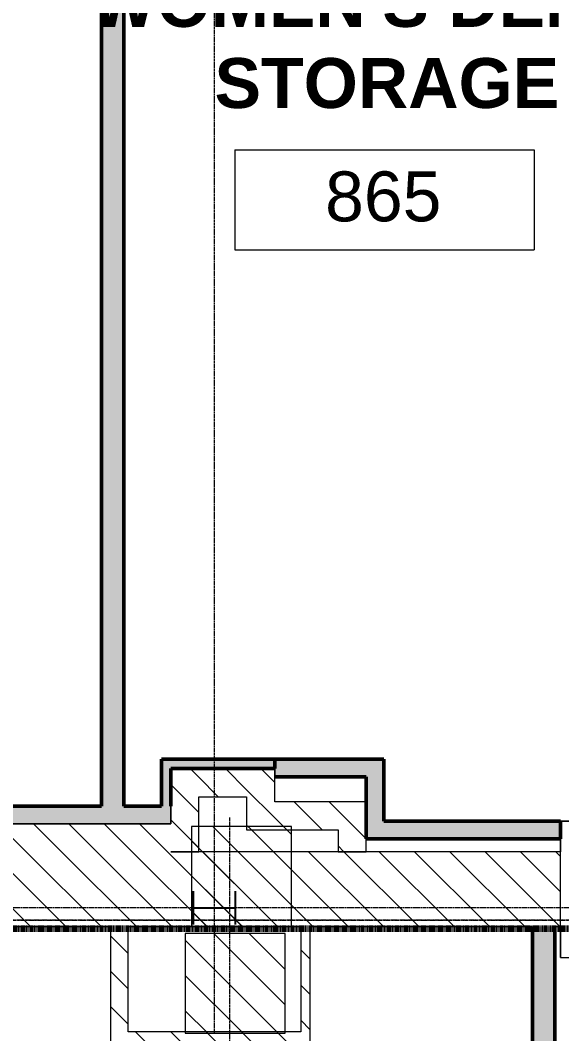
# Model space of a CAD drawing. Header units: inches. Extents: x -956 to 1409, y -1111 to 895.
# Drawn here: x -643.3 to -513.1, y -581.4 to -337.7 of the extents above; entities that cross this region are included whole.
import ezdxf

# ---------------------------------------------------------------- set-up
doc = ezdxf.new("R2010")
doc.units = ezdxf.units.IN
doc.header["$MEASUREMENT"] = 0
for name, pattern in [('Double Dash 3_8_', [1, 0.375, -0.125, 0.125, -0.125, 0.125, -0.125]), ('Double Dash 3_8__2_', [1, 0.375, -0.125, 0.125, -0.125, 0.125, -0.125]), ('Grid Line 1_4_', [0.4375, 0.25, -0.0625, 0.0625, -0.0625])]:
    doc.linetypes.add(name, pattern=pattern)
for name, color, linetype, lineweight in [('A-AREA-IDEN', 2, 'Continuous', 9), ('A-DETL', 90, 'Continuous', 13), ('A-DETL-GENF', 92, 'Continuous', 13), ('A-DOOR', 31, 'Continuous', 13), ('A-WALL', 113, 'Continuous', 13), ('A-WALL-PATT', 111, 'Continuous', 13), ('C-PROP-LINE', 91, 'Double Dash 3_8_', 20), ('I-WALL', 2, 'Continuous', 13), ('S-COLS', 52, 'Continuous', 13), ('S-COLS-SYMB', 171, 'Continuous', 20), ('S-GRID', 1, 'Continuous', 9)]:
    doc.layers.add(name, color=color, linetype=linetype, lineweight=lineweight)
doc.styles.add('Arial_3', font='arial.ttf', dxfattribs={"height": 12})
doc.styles.add('Arial_B', font='arialbd.ttf', dxfattribs={"height": 12})
pattern_1 = [(135, (0, 0), (-4.24264, -4.24264), [])]

# ---------------------------------------------------------------- blocks, each defined once
blk = doc.blocks.new('Door-Accordion-Won-Door-FireGuard-Flat_20-60-90-180 - Door-Accordion-Won-Door-FireGuard-Flat_180-3244034-8TH FLOOR TELECOM UNDERFLOOR ROUTING PLAN')
at = {"layer": 'A-DETL-GENF', "color": 53, "lineweight": 9}
for p, q in [((-58.32, -16.38), (-58.32, 16.37)), ((-58.32, 16.37), (-32.94, 16.37)), ((-58.32, -16.38), (-32.94, -16.38))]:
    blk.add_line(p, q, dxfattribs=at)
at = {"layer": 'A-DOOR', "color": 253}
for p, q in [((-42.82, 16.37), (-58.32, 16.37)), ((-58.32, 12.12), (-58.32, 9)), ((-58.32, -9), (-58.32, -16.38)), ((-58.32, -16.38), (-32.94, -16.38))]:
    blk.add_line(p, q, dxfattribs=at)
blk = doc.blocks.new('Family - ___-850868-8TH FLOOR TELECOM UNDERFLOOR ROUTING PLAN')
at = {"layer": 'C-PROP-LINE', "color": 133, "linetype": 'Double Dash 3_8__2_'}
blk.add_line((-889.89, -554.08), (389.27, -554.08), dxfattribs=at)
blk = doc.blocks.new('Family - ___-851313-8TH FLOOR TELECOM UNDERFLOOR ROUTING PLAN')
at = {"layer": 'C-PROP-LINE', "color": 133, "linetype": 'Double Dash 3_8__2_'}
blk.add_line((389.27, -554.08), (-889.89, -554.08), dxfattribs=at)
blk = doc.blocks.new('18433_1 - AEO NY - CENTRAL_rvt-1-8TH FLOOR TELECOM UNDERFLOOR ROUTING PLAN')
at = {"layer": 'A-WALL-PATT'}
for points in [[(-618.39, -526.62), (-618.39, -224.12), (-623.76, -224.12), (-623.76, -526.62)], [(-582.1, -517.62), (-582.1, -515.37), (-609.35, -515.37), (-609.35, -517.62), (-607.1, -517.62)], [(-560.1, -519.62), (-555.85, -519.62), (-555.85, -515.37), (-582.1, -515.37), (-582.1, -519.62), (-572.74, -519.62)], [(-607.1, -526.62), (-607.1, -517.62), (-609.35, -517.62), (-609.35, -526.62)], [(-555.85, -534.49), (-555.85, -519.62), (-560.1, -519.62), (-560.1, -534.49)], [(-607.1, -530.87), (-607.1, -526.62), (-851.41, -526.62), (-851.41, -530.87), (-749.53, -530.87)], [(-513.41, -534.49), (-513.41, -530.24), (-555.85, -530.24), (-555.85, -534.49)]]:
    blk.add_hatch(color=253, dxfattribs=at).paths.add_polyline_path(points, flags=0)
at = {"layer": 'A-WALL-PATT', "lineweight": 9}
h = blk.add_hatch(dxfattribs=at)
h.set_pattern_fill('FP_1', color=53, style=0, pattern_type=2)
h.set_pattern_definition(pattern_1)
h.paths.add_polyline_path([(-600.35, -537.62), (-600.35, -517.62), (-607.1, -517.62), (-607.1, -537.62)], flags=0)
h = blk.add_hatch(dxfattribs=at)
h.set_pattern_fill('FP_1', color=53, style=0, pattern_type=2)
h.set_pattern_definition(pattern_1)
h.paths.add_polyline_path([(-588.85, -524.37), (-588.85, -517.62), (-600.35, -517.62), (-600.35, -524.37)], flags=0)
h = blk.add_hatch(dxfattribs=at)
h.set_pattern_fill('FP_1', color=53, style=0, pattern_type=2)
h.set_pattern_definition(pattern_1)
h.paths.add_polyline_path([(-582.1, -532.37), (-582.1, -517.62), (-588.85, -517.62), (-588.85, -532.37)], flags=0)
h = blk.add_hatch(dxfattribs=at)
h.set_pattern_fill('FP_1', color=53, style=0, pattern_type=2)
h.set_pattern_definition(pattern_1)
h.paths.add_polyline_path([(-566.85, -532.37), (-566.85, -525.62), (-582.1, -525.62), (-582.1, -532.37), (-572.74, -532.37)], flags=0)
h = blk.add_hatch(dxfattribs=at)
h.set_pattern_fill('FP_1', color=53, style=0, pattern_type=2)
h.set_pattern_definition(pattern_1)
h.paths.add_polyline_path([(-560.1, -537.62), (-560.1, -525.62), (-566.85, -525.62), (-566.85, -537.62)], flags=0)
h = blk.add_hatch(dxfattribs=at)
h.set_pattern_fill('FP_1', color=53, style=0, pattern_type=2)
h.set_pattern_definition(pattern_1)
h.paths.add_polyline_path([(-607.1, -537.62), (-607.1, -530.87), (-852.6, -530.87), (-852.6, -537.62), (-749.53, -537.62)], flags=0)
h = blk.add_hatch(dxfattribs=at)
h.set_pattern_fill('FP_1', color=53, style=0, pattern_type=2)
h.set_pattern_definition(pattern_1)
h.paths.add_polyline_path([(99.52, -555.62), (99.52, -537.62), (-361.03, -537.62), (-361.03, -555.62), (46.01, -555.62)], flags=0)
h.paths.add_polyline_path([(-514.73, -555.62), (-513.41, -555.62), (-513.41, -537.62), (-853.35, -537.62), (-853.35, -555.62), (-520.1, -555.62)], flags=0)
h = blk.add_hatch(dxfattribs=at)
h.set_pattern_fill('FP_1', color=53, style=0, pattern_type=2)
h.set_pattern_definition(pattern_1)
h.paths.add_polyline_path([(-617.35, -585.12), (-617.35, -555.62), (-621.6, -555.62), (-621.6, -585.12)], flags=0)
h = blk.add_hatch(dxfattribs=at)
h.set_pattern_fill('FP_1', color=53, style=0, pattern_type=2)
h.set_pattern_definition(pattern_1)
h.paths.add_polyline_path([(-573.6, -580.87), (-573.6, -555.62), (-575.85, -555.62), (-575.85, -580.87)], flags=0)
at = {"layer": 'A-WALL-PATT', "lineweight": 5}
h = blk.add_hatch(color=9, dxfattribs=at)
h.paths.add_polyline_path([(-514.73, -1039.87), (-514.73, -1026.12), (-520.1, -1026.12), (-520.1, -1039.87)], flags=0)
h.paths.add_polyline_path([(-514.73, -910.87), (-514.73, -905.49), (-520.1, -905.49), (-520.1, -910.87)], flags=0)
h.paths.add_polyline_path([(-517.5, -708.74), (-514.73, -708.74), (-514.73, -703.37), (-520.1, -703.37), (-520.1, -708.74)], flags=0)
h.paths.add_polyline_path([(-514.73, -585.37), (-514.73, -555.62), (-520.1, -555.62), (-520.1, -585.37)], flags=0)
at = {"layer": 'A-WALL-PATT', "lineweight": 9}
h = blk.add_hatch(dxfattribs=at)
h.set_pattern_fill('FP_1', color=53, style=0, pattern_type=2)
h.set_pattern_definition(pattern_1)
h.paths.add_polyline_path([(-573.6, -585.12), (-573.6, -580.87), (-617.35, -580.87), (-617.35, -585.12)], flags=0)
at = {"layer": 'S-COLS', "lineweight": 9}
h = blk.add_hatch(dxfattribs=at)
h.set_pattern_fill('FP_1', color=53, style=0, pattern_type=2)
h.set_pattern_definition(pattern_1)
h.paths.add_polyline_path([(-578.07, -555.57), (-578.07, -531.57), (-602.07, -531.57), (-602.07, -555.57)], flags=0)
h = blk.add_hatch(dxfattribs=at)
h.set_pattern_fill('FP_1', color=53, style=0, pattern_type=2)
h.set_pattern_definition(pattern_1)
h.paths.add_polyline_path([(-579.6, -581.24), (-579.6, -557.24), (-603.6, -557.24), (-603.6, -581.24)], flags=0)
at = {"layer": 'A-WALL', "color": 133, "lineweight": 20}
for p, q in [((-600.35, -517.62), (-607.1, -517.62)), ((-607.1, -517.62), (-607.1, -526.62)), ((-588.85, -517.62), (-600.35, -517.62)), ((-582.1, -517.62), (-588.85, -517.62)), ((-582.1, -525.62), (-582.1, -519.62)), ((-600.35, -537.62), (-600.35, -524.37)), ((-600.35, -524.37), (-588.85, -524.37)), ((-588.85, -524.37), (-588.85, -532.37)), ((-566.85, -525.62), (-582.1, -525.62)), ((-560.1, -525.62), (-566.85, -525.62)), ((-560.1, -537.62), (-560.1, -525.62)), ((-588.85, -532.37), (-582.1, -532.37)), ((-582.1, -532.37), (-566.85, -532.37)), ((-566.85, -532.37), (-566.85, -537.62)), ((-566.85, -537.62), (-607.1, -537.62)), ((-607.1, -537.62), (-600.35, -537.62)), ((-513.41, -537.62), (-560.1, -537.62)), ((-513.41, -555.62), (-513.41, -537.62)), ((-687.6, -555.62), (-621.6, -555.62)), ((-617.35, -555.62), (-575.85, -555.62)), ((-573.6, -555.62), (-520.1, -555.62)), ((-514.73, -555.62), (-513.41, -555.62))]:
    blk.add_line(p, q, dxfattribs=at)
at = {"layer": 'A-WALL', "color": 253}
for p, q in [((-582.1, -517.62), (-582.1, -519.62)), ((-582.1, -519.62), (-582.1, -517.62)), ((-607.1, -530.87), (-607.1, -526.62)), ((-607.1, -526.62), (-607.1, -530.87)), ((-851.41, -530.87), (-607.1, -530.87)), ((-607.1, -530.87), (-851.41, -530.87)), ((-560.1, -537.62), (-566.85, -537.62)), ((-566.85, -537.62), (-560.1, -537.62))]:
    blk.add_line(p, q, dxfattribs=at)
at = {"layer": 'I-WALL', "color": 213, "lineweight": 50}
for p, q in [((-623.76, -224.12), (-623.76, -526.62)), ((-618.39, -526.62), (-618.39, -224.12)), ((-582.1, -515.37), (-609.35, -515.37)), ((-609.35, -515.37), (-609.35, -517.62)), ((-555.85, -515.37), (-582.1, -515.37)), ((-582.1, -515.37), (-582.1, -517.62)), ((-582.1, -517.62), (-582.1, -515.37)), ((-555.85, -519.62), (-555.85, -515.37)), ((-609.35, -517.62), (-609.35, -526.62)), ((-607.1, -517.62), (-582.1, -517.62)), ((-607.1, -526.62), (-607.1, -517.62)), ((-582.1, -519.62), (-560.1, -519.62)), ((-560.1, -519.62), (-560.1, -534.49)), ((-555.85, -530.24), (-555.85, -519.62)), ((-623.76, -526.62), (-849.16, -526.62)), ((-609.35, -526.62), (-618.39, -526.62)), ((-513.41, -530.24), (-555.85, -530.24)), ((-513.41, -534.49), (-513.41, -530.24)), ((-560.1, -534.49), (-555.85, -534.49)), ((-555.85, -534.49), (-513.41, -534.49)), ((-520.1, -555.62), (-520.1, -585.37)), ((-514.73, -585.37), (-514.73, -555.62))]:
    blk.add_line(p, q, dxfattribs=at)
at = {"layer": 'I-WALL', "color": 133, "lineweight": 20}
for p, q in [((-621.6, -555.62), (-621.6, -585.12)), ((-617.35, -580.87), (-617.35, -555.62)), ((-575.85, -555.62), (-575.85, -580.87)), ((-573.6, -580.87), (-573.6, -555.62)), ((-575.85, -580.87), (-617.35, -580.87)), ((-573.6, -585.12), (-573.6, -580.87))]:
    blk.add_line(p, q, dxfattribs=at)
at = {"layer": 'S-COLS', "color": 133, "lineweight": 20}
for p, q in [((-578.07, -531.57), (-602.07, -531.57)), ((-602.07, -531.57), (-602.07, -555.57)), ((-578.07, -555.57), (-578.07, -531.57)), ((-579.6, -557.24), (-603.6, -557.24)), ((-603.6, -557.24), (-603.6, -581.24)), ((-602.07, -555.57), (-578.07, -555.57)), ((-579.6, -581.24), (-579.6, -557.24)), ((-603.6, -581.24), (-579.6, -581.24))]:
    blk.add_line(p, q, dxfattribs=at)
at = {"layer": 'S-GRID', "linetype": 'Grid Line 1_4_'}
for p, q in [((-596.57, -581.24), (-596.57, 870.85)), ((-592.98, -529.37), (-592.98, -1087.29)), ((444.9, -551.12), (-904.42, -551.12))]:
    blk.add_line(p, q, dxfattribs=at)
at = {"color": 133, "linetype": 'Double Dash 3_8__2_', "lineweight": 20}
for name in ['Family - ___-850868-8TH FLOOR TELECOM UNDERFLOOR ROUTING PLAN', 'Family - ___-851313-8TH FLOOR TELECOM UNDERFLOOR ROUTING PLAN']:
    blk.add_blockref(name, (0, 0), dxfattribs=at)
at = {"color": 53, "lineweight": 9}
blk.add_blockref('Door-Accordion-Won-Door-FireGuard-Flat_20-60-90-180 - Door-Accordion-Won-Door-FireGuard-Flat_180-3244034-8TH FLOOR TELECOM UNDERFLOOR ROUTING PLAN', (-455.09, -546.62), dxfattribs=at)
blk = doc.blocks.new('W-Wide Flange-Column - W10X49-823309-8TH FLOOR TELECOM UNDERFLOOR ROUTING PLAN')
at = {"layer": 'S-COLS-SYMB', "color": 63, "lineweight": 25}
for p, q in [((-4.01, 5.05), (4.01, 5.05)), ((0, 5.05), (0, -5.05)), ((-4.01, -5.05), (4.01, -5.05))]:
    blk.add_line(p, q, dxfattribs=at)
blk = doc.blocks.new('5649_structural model_2019_rvt-1-8TH FLOOR TELECOM UNDERFLOOR ROUTING PLAN')
at = {"color": 123, "lineweight": 13, "rotation": 89.9999999999999}
blk.add_blockref('W-Wide Flange-Column - W10X49-823309-8TH FLOOR TELECOM UNDERFLOOR ROUTING PLAN', (-596.57, -551.12), dxfattribs=at)
blk = doc.blocks.new('Room Tag - Room Tag-84095-8TH FLOOR TELECOM UNDERFLOOR ROUTING PLAN')
at = {"layer": 'A-AREA-IDEN'}
for p, q in [((-0.375, -0.0625), (-0.375, -0.3125)), ((-0.375, -0.0625), (0.375, -0.0625)), ((0.375, -0.0625), (0.375, -0.3125)), ((-0.375, -0.3125), (0.375, -0.3125))]:
    blk.add_line(p, q, dxfattribs=at)

msp = doc.modelspace()

# ---------------------------------------------------------------- block references
at = {"lineweight": 5}
msp.add_blockref('18433_1 - AEO NY - CENTRAL_rvt-1-8TH FLOOR TELECOM UNDERFLOOR ROUTING PLAN', (0, 0), dxfattribs=at)

# ---------------------------------------------------------------- next in the draw order: linework, layer by layer
at = {"layer": 'A-DETL', "linetype": 'Double Dash 3_8_', "lineweight": 140}
msp.add_line((304.4, -556.12), (-896.85, -556.12), dxfattribs=at)

# ---------------------------------------------------------------- next in the draw order: block references
at = {"lineweight": 5}
msp.add_blockref('5649_structural model_2019_rvt-1-8TH FLOOR TELECOM UNDERFLOOR ROUTING PLAN', (0, 0), dxfattribs=at)
at = {"layer": 'A-AREA-IDEN', "xscale": 95.99999999999994, "yscale": 95.99999999999994, "zscale": 95.99999999999994}
msp.add_blockref('Room Tag - Room Tag-84095-8TH FLOOR TELECOM UNDERFLOOR ROUTING PLAN', (-555.71, -362.88), dxfattribs=at)

# ---------------------------------------------------------------- next in the draw order: texts
at = {"layer": 'A-AREA-IDEN', "char_height": 12, "attachment_point": 1}
for s, insert, width, style in [("WOMEN'S DENIM", (-626.32, -327.3), 170.892, 'Arial_B'), ('STORAGE', (-596.57, -346.8), 99.081, 'Arial_B'), ('865', (-569.99, -374.05), 33.633, 'Arial_3')]:
    msp.add_mtext(s, dxfattribs=dict(at, insert=insert, width=width, style=style))

doc.saveas('drawing.dxf')
